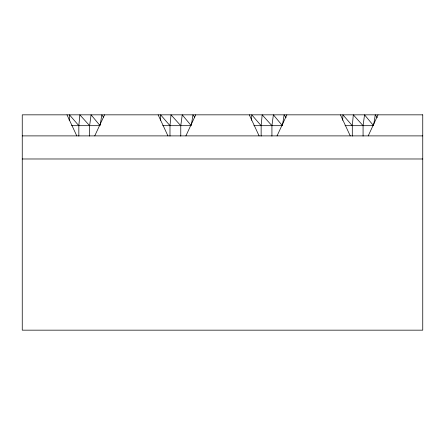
<?xml version="1.0" encoding="UTF-8"?>
<svg xmlns="http://www.w3.org/2000/svg" width="445" height="445" viewBox="0 0 445 445"><rect width="100%" height="100%" fill="white"/><g stroke="black" fill="none" stroke-linecap="round" stroke-linejoin="round"><path stroke-width="0.67" d="M69.198 120.261L69.459 114.838L78.837 125.685L78.837 136.087M160.35 120.261L160.612 114.838L169.99 125.685L169.99 136.087M251.503 120.261L251.77 114.838L261.143 125.685L261.143 136.087M342.656 120.261L342.923 114.838L352.295 125.685L352.295 136.087M78.837 125.685L79.855 114.838L89.612 125.685L89.612 136.087M169.99 125.685L171.008 114.838L180.77 125.685L180.77 136.087M261.143 125.685L262.166 114.838L271.923 125.685L271.923 136.087M352.295 125.685L353.319 114.838L363.076 125.685L363.076 136.087M89.612 125.685L91.086 114.838L100.097 125.685L71.573 125.685M180.77 125.685L182.239 114.838L191.25 125.685L162.725 125.685M271.923 125.685L273.391 114.838L282.408 125.685L253.878 125.685M363.076 125.685L364.544 114.838L373.561 125.685L345.031 125.685M100.208 125.006L101.822 114.838L103.379 117.124M191.361 125.006L192.974 114.838L194.532 117.124M282.514 125.006L284.127 114.838L286.074 117.691M373.772 124.327L375.28 114.838L377.226 117.691M94.74 135.892L104.558 114.838M185.893 135.892L195.711 114.838M277.046 135.892L286.864 114.838M368.204 135.892L378.016 114.838M22.25 135.892L422.75 135.892M22.25 158.982L422.75 158.982M340.442 114.838L350.26 135.892M249.289 114.838L259.107 135.892M158.136 114.838L167.954 135.892M66.984 114.838L76.796 135.892M422.75 114.838L22.25 114.838L22.25 330.162L422.75 330.162L422.75 114.838"/></g></svg>
